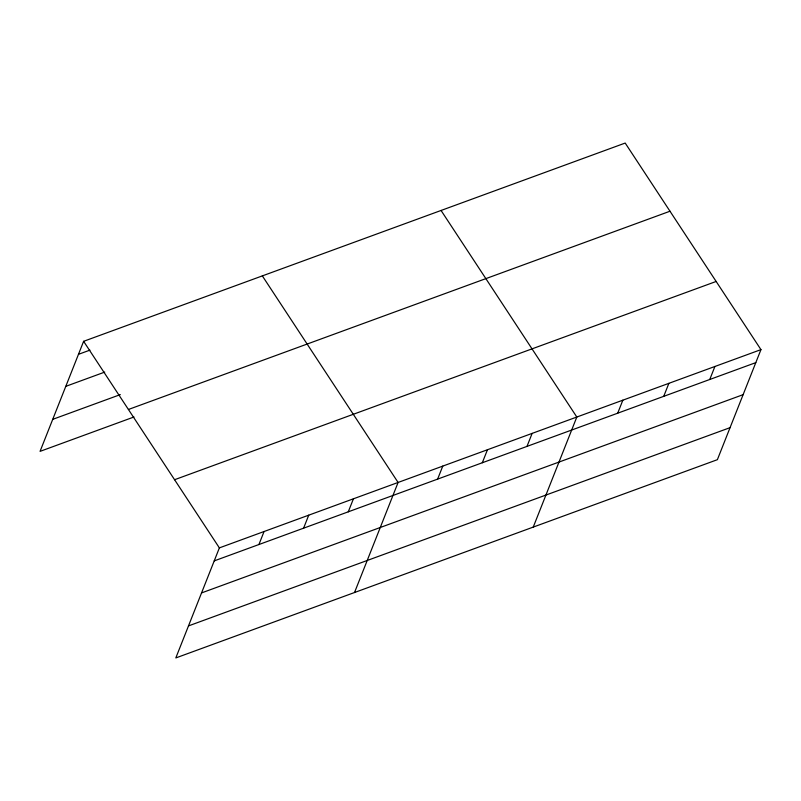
<?xml version="1.0" encoding="UTF-8"?>
<svg xmlns="http://www.w3.org/2000/svg" width="801" height="801" viewBox="0 0 801 801"><rect width="100%" height="100%" fill="white"/><g stroke="black" fill="none" stroke-linecap="round" stroke-linejoin="round"><path stroke-width="1.2" d="M760.95 349.626L219.374 547.884L175.809 657.941L717.376 459.684L760.95 349.626L625.191 143.059L83.624 341.316L40.05 451.374L133.987 416.981M258.913 544.54L264.06 531.534M303.589 528.179L308.735 515.173M348.265 511.829L353.421 498.813M354.523 592.52L398.097 482.462L262.338 275.894M437.626 479.108L442.773 466.102M482.302 462.758L487.459 449.751M526.988 446.397L532.134 433.391M533.246 527.088L576.82 417.031L441.061 210.463M617.701 413.196L622.848 400.18M663.729 396.335L668.885 383.329M709.766 379.484L714.913 366.478M78.478 354.322L89.932 350.127M65.792 386.352L104.741 372.095M52.726 419.344L120.32 394.603M128.42 409.481L669.996 211.224M174.578 479.719L716.154 281.461M214.227 560.89L755.804 362.633M201.552 592.92L743.118 394.663M188.485 625.911L730.051 427.654M83.624 341.316L219.374 547.884"/></g></svg>
